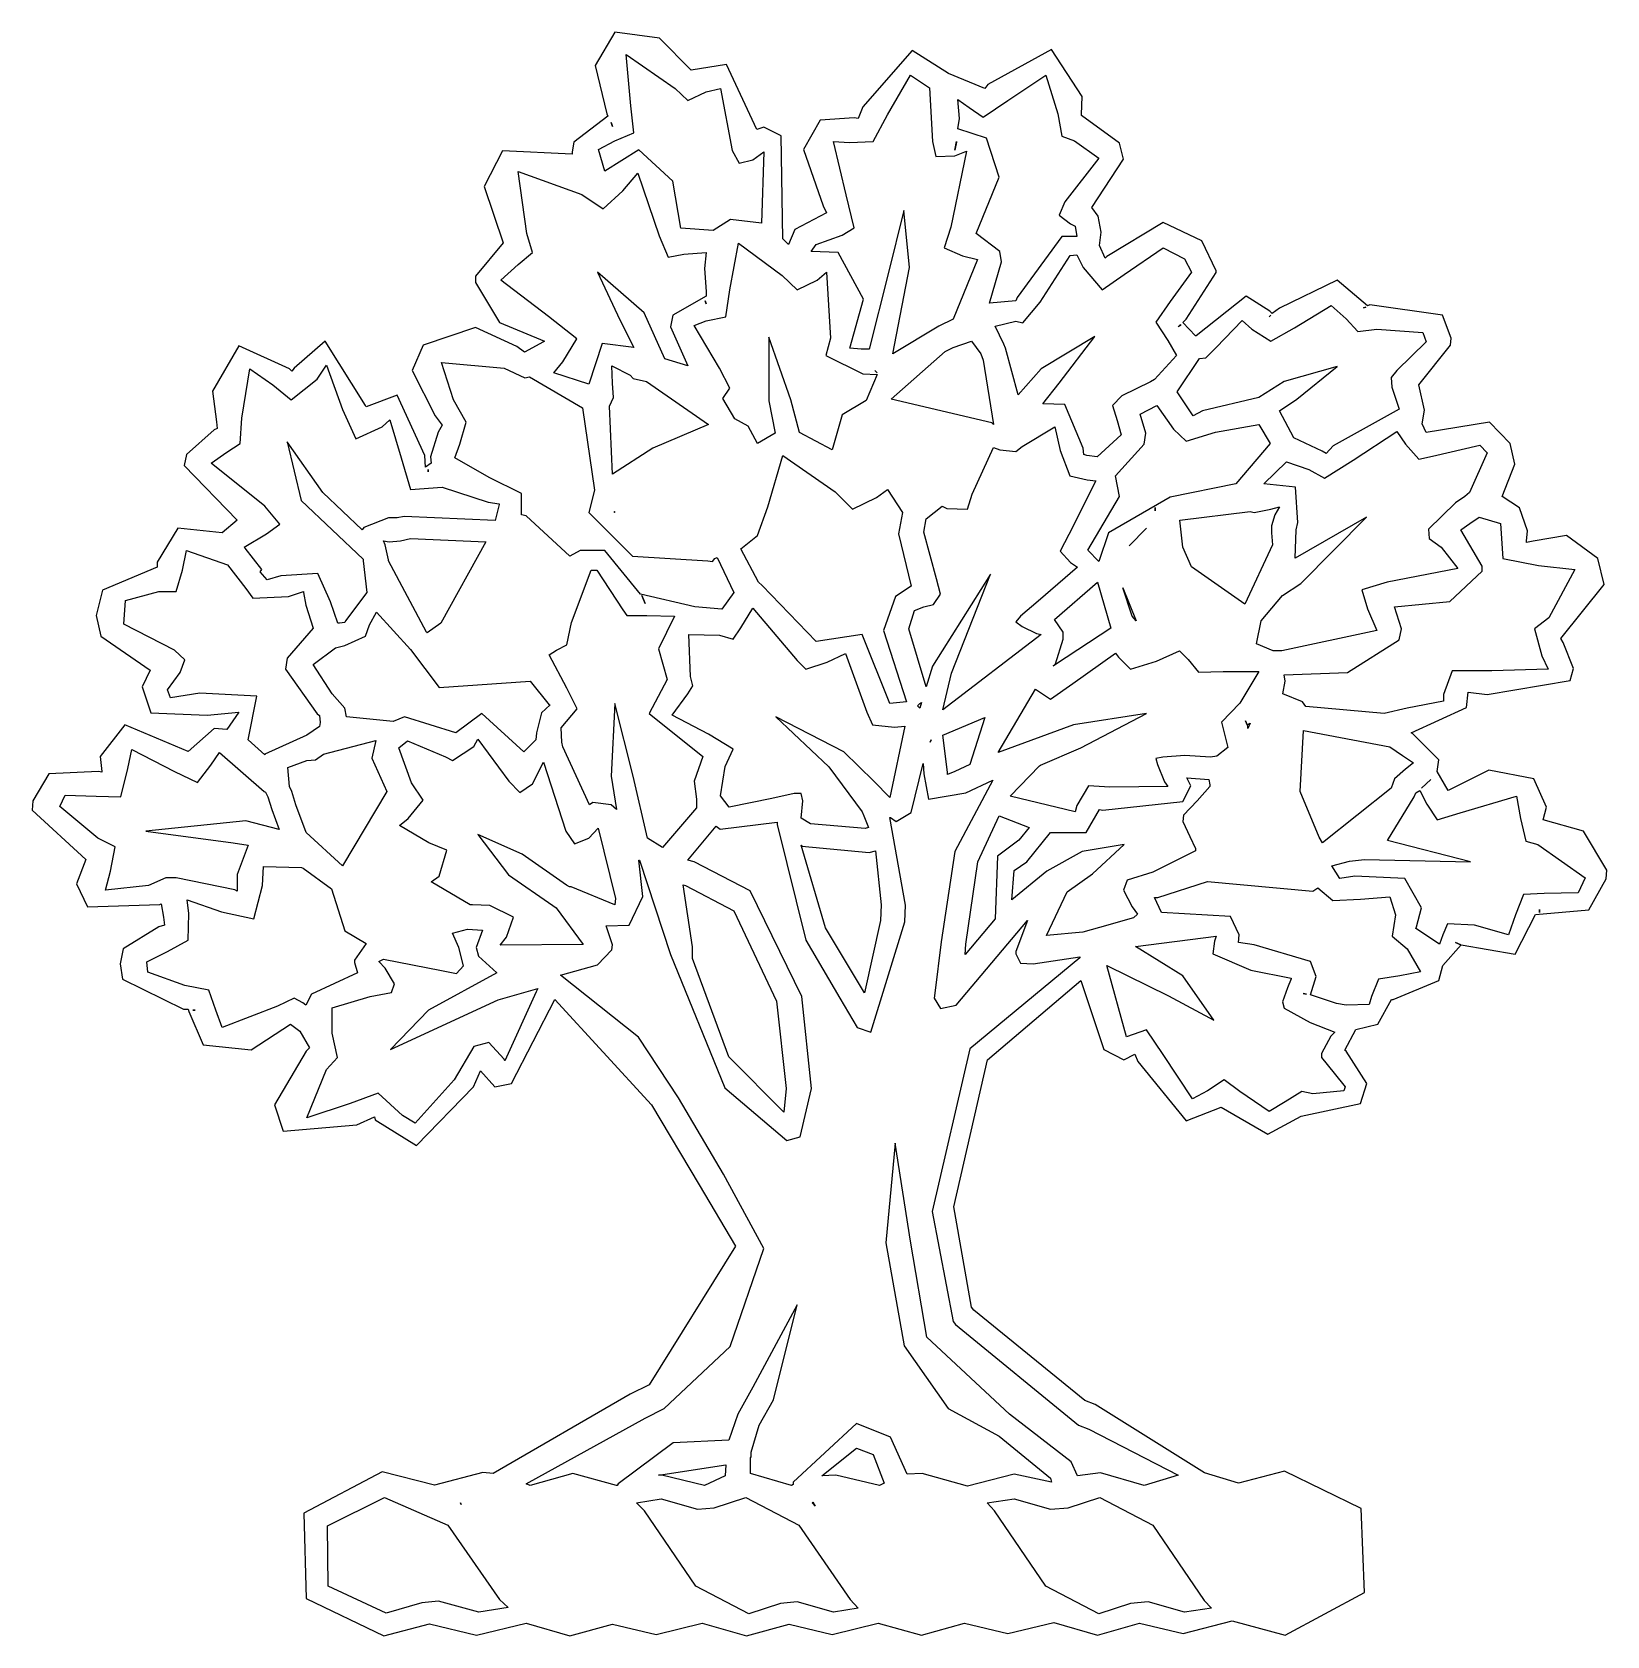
# Model space of a CAD drawing. Extents: x 0.2 to 81, y 0.5 to 18.6.
# Drawn here: x 1.06 to 6.76, y 12.76 to 18.56 of the extents above; entities that cross this region are included whole.
import ezdxf

# ---------------------------------------------------------------- set-up
doc = ezdxf.new("R2010")
doc.units = 0

msp = doc.modelspace()

# ---------------------------------------------------------------- linework, layer by layer
at = {"layer": 'Layer 1', "color": 7}
for points in [[(6.529379, 15.715196), (6.540756, 15.760969), (6.494983, 15.864156), (6.332662, 15.895311), (6.185421, 15.821294), (6.145205, 15.890085), (6.151026, 15.932948), (6.056569, 16.027404), (6.050749, 16.030314), (6.251303, 16.122125), (6.257123, 16.176629), (6.325915, 16.168162), (6.626746, 16.219756), (6.638123, 16.262618), (6.600817, 16.357074), (6.59235, 16.371362), (6.750041, 16.566359), (6.727023, 16.660816), (6.613814, 16.743895), (6.492073, 16.723786), (6.469054, 16.717965), (6.469054, 16.723786), (6.471965, 16.761092), (6.44339, 16.844172), (6.380419, 16.884388), (6.426192, 17.001863), (6.408994, 17.076475), (6.334382, 17.153734), (6.104988, 17.116427), (6.090701, 17.147913), (6.099167, 17.196596), (6.079059, 17.288406), (6.193623, 17.43181), (6.196534, 17.457475), (6.165048, 17.540554), (5.901259, 17.57786), (5.892793, 17.57495), (5.783784, 17.66676), (5.574499, 17.566483), (5.548835, 17.546375), (5.540368, 17.554841), (5.454379, 17.609346), (5.273933, 17.465942), (5.271023, 17.465942), (5.22525, 17.514625), (5.236627, 17.526002), (5.345635, 17.69507), (5.345635, 17.700891), (5.294041, 17.809899), (5.153548, 17.875781), (4.950083, 17.752485), (4.944263, 17.746664), (4.924154, 17.792437), (4.929975, 17.84112), (4.918598, 17.898535), (4.895579, 17.93002), (5.010144, 18.10491), (4.995856, 18.162324), (4.858273, 18.262601), (4.858273, 18.266041), (4.861183, 18.331922), (4.749529, 18.50099), (4.520136, 18.374784), (4.508759, 18.360497), (4.376997, 18.415001), (4.245234, 18.49808), (4.067434, 18.294616), (4.050237, 18.251753), (4.035949, 18.254664), (3.912653, 18.246197), (3.852593, 18.140099), (3.924295, 17.936635), (3.935672, 17.91097), (3.821108, 17.85091), (3.798089, 17.796406), (3.777981, 17.816514), (3.77216, 18.189047), (3.709189, 18.220532), (3.683525, 18.212066), (3.574516, 18.447015), (3.445664, 18.426907), (3.331695, 18.541934), (3.170498, 18.56449), (3.098796, 18.444105), (3.141659, 18.269216), (3.144569, 18.260749), (3.021273, 18.166293), (3.015452, 18.131897), (3.015452, 18.12343), (2.763305, 18.134807), (2.697424, 18.005955), (2.766215, 17.802491), (2.665938, 17.682106), (2.665938, 17.659087), (2.752259, 17.51403), (2.900888, 17.452712), (2.915175, 17.446892), (2.912265, 17.443981), (2.843474, 17.406675), (2.814899, 17.426783), (2.666269, 17.496269), (2.476761, 17.432604), (2.436809, 17.340265), (2.519888, 17.177017), (2.545553, 17.142621), (2.531266, 17.116957), (2.502691, 17.027792), (2.505601, 17.004773), (2.485493, 16.990486), (2.482582, 17.033613), (2.382305, 17.251365), (2.270651, 17.208502), (2.267741, 17.214323), (2.121691, 17.446362), (2.009772, 17.348996), (2.001306, 17.337619), (1.992575, 17.346085), (1.809219, 17.429165), (1.714498, 17.265917), (1.728785, 17.154263), (1.731696, 17.131244), (1.720319, 17.125423), (1.620042, 17.036523), (1.61131, 16.996307), (1.803398, 16.798663), (1.748894, 16.75289), (1.588556, 16.770088), (1.513944, 16.646793), (1.513944, 16.629595), (1.3163, 16.546516), (1.293282, 16.454705), (1.31048, 16.380093), (1.488279, 16.256797), (1.459704, 16.196737), (1.49119, 16.102281), (1.694654, 16.093814), (1.809219, 16.105191), (1.766356, 16.04222), (1.720583, 16.045131), (1.626127, 15.962052), (1.396734, 16.059418), (1.307834, 15.944854), (1.313655, 15.89035), (1.313655, 15.887439), (1.302278, 15.89035), (1.121832, 15.881883), (1.064417, 15.784517), (1.061507, 15.750121), (1.256505, 15.572321), (1.222109, 15.483421), (1.262325, 15.400342), (1.523204, 15.408809), (1.529025, 15.411719), (1.537492, 15.363036), (1.540402, 15.334461), (1.520294, 15.32864), (1.391442, 15.248471), (1.380065, 15.193967), (1.388532, 15.139463), (1.609194, 15.030455), (1.626392, 15.030455), (1.629302, 15.021988), (1.680896, 14.901603), (1.854661, 14.883049), (1.996279, 14.976216), (1.996279, 14.976216), (2.030675, 14.950551), (2.06507, 14.890491), (2.06507, 14.890491), (2.053693, 14.879114), (1.939129, 14.684116), (1.970614, 14.58966), (2.237049, 14.612679), (2.30002, 14.641253), (2.30002, 14.641253), (2.30293, 14.629876), (2.451891, 14.538066), (2.658265, 14.750262), (2.68393, 14.807676), (2.735524, 14.750262), (2.795584, 14.761639), (2.953275, 15.06538), (3.30279, 14.684116), (3.474769, 14.394662), (3.606531, 14.174), (3.294058, 13.672351), (3.225267, 13.637955), (2.729438, 13.351411), (2.692132, 13.354322), (2.517243, 13.308549), (2.328066, 13.357232), (2.044433, 13.208272), (2.052899, 12.89871), (2.333887, 12.764037), (2.500045, 12.8069), (2.669113, 12.766683), (2.849559, 12.809545), (3.00725, 12.763773), (3.162031, 12.806635), (3.319723, 12.769329), (3.485881, 12.809545), (3.646483, 12.763773), (3.801264, 12.806635), (3.956045, 12.769329), (4.122203, 12.809545), (4.279895, 12.766683), (4.434676, 12.809545), (4.592367, 12.772239), (4.758525, 12.812456), (4.916217, 12.766683), (5.068087, 12.809545), (5.225779, 12.772239), (5.403579, 12.818012), (5.595666, 12.766418), (5.882209, 12.921199), (5.870832, 13.224941), (5.592755, 13.359613), (5.426597, 13.316751), (5.303302, 13.354057), (4.90775, 13.600649), (4.870444, 13.614936), (4.469336, 13.941696), (4.460869, 13.953073), (4.397105, 14.315287), (4.518284, 14.847364), (4.856421, 15.133907), (4.9395, 14.88467), (5.011202, 14.847364), (5.051419, 14.867472), (5.062796, 14.841807), (5.237685, 14.626966), (5.363891, 14.675649), (5.53296, 14.578283), (5.653345, 14.644164), (5.868186, 14.689937), (5.891205, 14.761639), (5.816593, 14.879114), (5.810772, 14.882024), (5.850988, 14.956636), (5.931157, 14.976745), (5.97984, 15.065645), (5.985661, 15.065645), (6.151819, 15.134436), (6.166107, 15.18894), (6.231988, 15.263553), (6.231988, 15.263553), (6.426986, 15.229157), (6.501598, 15.372561), (6.501598, 15.372561), (6.693685, 15.389759), (6.756656, 15.501413), (6.759566, 15.532898), (6.674238, 15.674252), (6.529379, 15.715196), (6.529379, 15.715196)], [(3.110438, 18.139834), (3.170498, 18.17132), (3.23929, 18.199895), (3.227913, 18.297261), (3.210715, 18.483528), (3.388514, 18.360232), (3.434287, 18.31737), (3.500169, 18.348855), (3.551762, 18.360232), (3.594625, 18.136659), (3.620289, 18.090887), (3.668972, 18.102264), (3.709189, 18.130839), (3.700722, 17.87287), (3.589068, 17.887158), (3.526098, 17.846941), (3.408623, 17.855408), (3.379916, 18.025204), (3.256752, 18.139041), (3.133456, 18.061782), (3.110438, 18.139834), (3.110438, 18.139834)], [(3.898366, 17.795877), (3.992822, 17.830272), (4.035684, 17.855937), (4.00711, 17.976322), (3.961337, 18.168409), (4.018751, 18.165499), (4.104741, 18.168409), (4.156334, 18.265776), (4.239413, 18.40918), (4.308205, 18.363407), (4.319582, 18.168409), (4.330959, 18.113905), (4.399751, 18.116816), (4.442613, 18.134014), (4.385199, 17.858847), (4.36218, 17.784235), (4.428061, 17.75566), (4.482565, 17.741372), (4.393665, 17.526531), (4.342072, 17.500867), (4.175913, 17.40059), (4.235974, 17.713062), (4.215866, 17.919437), (4.158451, 17.690043), (4.089659, 17.417787), (4.061084, 17.417787), (4.020868, 17.420698), (4.020868, 17.420698), (4.069551, 17.598498), (3.977741, 17.767566), (3.880374, 17.770477), (3.898366, 17.795877), (3.898366, 17.795877)], [(4.451609, 18.291705), (4.503203, 18.257309), (4.592103, 18.31737), (4.729686, 18.40918), (4.772548, 18.268686), (4.786836, 18.188518), (4.832608, 18.17132), (4.921508, 18.108349), (4.798213, 17.950658), (4.778104, 17.901974), (4.818321, 17.870489), (4.835519, 17.862022), (4.84134, 17.824716), (4.786836, 17.824716), (4.626234, 17.604054), (4.620413, 17.592677), (4.525957, 17.58421), (4.568819, 17.73317), (4.562998, 17.770477), (4.477009, 17.836358), (4.560088, 18.039822), (4.514315, 18.180316), (4.411128, 18.214711), (4.416949, 18.252018), (4.411128, 18.320809), (4.451609, 18.291705), (4.451609, 18.291705)], [(3.156211, 18.237466), (3.162031, 18.223178), (3.156211, 18.237466), (3.156211, 18.237466), (3.156211, 18.237466)], [(4.405836, 18.168674), (4.405836, 18.165764), (4.400015, 18.137189), (4.405836, 18.168674), (4.405836, 18.168674)], [(2.757749, 17.667025), (2.820719, 17.724439), (2.872313, 17.767302), (2.852205, 17.836093), (2.820719, 18.059666), (3.050113, 17.976587), (3.127371, 17.924993), (3.199073, 17.990874), (3.253577, 18.053845), (3.330835, 17.827362), (3.362585, 17.750104), (3.42, 17.761481), (3.500169, 17.767302), (3.494348, 17.709887), (3.500169, 17.626808), (3.500169, 17.60961), (3.379783, 17.540819), (3.371317, 17.497956), (3.434287, 17.357463), (3.351208, 17.383127), (3.276596, 17.549285), (3.107527, 17.6956), (3.187696, 17.523621), (3.23929, 17.423344), (3.124725, 17.437631), (3.076042, 17.291581), (2.949836, 17.331798), (2.981321, 17.372015), (3.032915, 17.455094), (2.929728, 17.535262), (2.757749, 17.667025), (2.757749, 17.667025)], [(3.775335, 17.684223), (3.829839, 17.632629), (3.901541, 17.667025), (3.935937, 17.6956), (3.950224, 17.45774), (3.933026, 17.394769), (4.067699, 17.328888), (4.119293, 17.325977), (4.079076, 17.231521), (3.993087, 17.179927), (3.95578, 17.053721), (3.838306, 17.116692), (3.80682, 17.234167), (3.726652, 17.46065), (3.726652, 17.231256), (3.74967, 17.113782), (3.6867, 17.076475), (3.652304, 17.139446), (3.60362, 17.165111), (3.560758, 17.239723), (3.586423, 17.277029), (3.549116, 17.348731), (3.457306, 17.503512), (3.500169, 17.52071), (3.571871, 17.534998), (3.586158, 17.632364), (3.617643, 17.801433), (3.775335, 17.684223), (3.775335, 17.684223)], [(4.93315, 17.632629), (5.013319, 17.687133), (5.153812, 17.7845), (5.23107, 17.744283), (5.256735, 17.6956), (5.179477, 17.589502), (5.127883, 17.514889), (5.170746, 17.449008), (5.202231, 17.394504), (5.122062, 17.308515), (5.107775, 17.300048), (5.004587, 17.248454), (4.970192, 17.214059), (4.98739, 17.159554), (5.001677, 17.107961), (4.915688, 17.027792), (4.878381, 17.033613), (4.867004, 17.036523), (4.864094, 17.059542), (4.798213, 17.217234), (4.718044, 17.220144), (4.778104, 17.294756), (4.906956, 17.463825), (4.711959, 17.34635), (4.62888, 17.251894), (4.583107, 17.420962), (4.577286, 17.43525), (4.545801, 17.501131), (4.620413, 17.518329), (4.646077, 17.512508), (4.709048, 17.587121), (4.818056, 17.756189), (4.841075, 17.7591), (4.864094, 17.713327), (4.93315, 17.632629), (4.93315, 17.632629)], [(3.497258, 17.592412), (3.497258, 17.592412), (3.500169, 17.581035), (3.497258, 17.592412), (3.497258, 17.592412)], [(5.285575, 17.383392), (5.308593, 17.386302), (5.3459, 17.423608), (5.440356, 17.520975), (5.474751, 17.489489), (5.543543, 17.446627), (5.629532, 17.49531), (5.761295, 17.575479), (5.815799, 17.526796), (5.858661, 17.481023), (5.927453, 17.489489), (6.093611, 17.478112), (6.104988, 17.443717), (5.99889, 17.340529), (5.978782, 17.314865), (5.981692, 17.280469), (6.007357, 17.2003), (5.769497, 17.068538), (5.743832, 17.039963), (5.729545, 17.04843), (5.626357, 17.097113), (5.574764, 17.194479), (5.637735, 17.237342), (5.783784, 17.354817), (5.591697, 17.300313), (5.499887, 17.242898), (5.296422, 17.194215), (5.262027, 17.177017), (5.204612, 17.263006), (5.285575, 17.383392), (5.285575, 17.383392)], [(5.543543, 17.540819), (5.537722, 17.534998), (5.543543, 17.540819), (5.543543, 17.540819)], [(5.887501, 17.569658), (5.879034, 17.566748), (5.887501, 17.569658), (5.887501, 17.569658)], [(5.208052, 17.497956), (5.216518, 17.506423), (5.216518, 17.503512), (5.208052, 17.497956), (5.208052, 17.497956)], [(4.36562, 17.409056), (4.394194, 17.423344), (4.460076, 17.446362), (4.494471, 17.40059), (4.502938, 17.377571), (4.540244, 17.145532), (4.534423, 17.151352), (4.170357, 17.237342), (4.36562, 17.409056), (4.36562, 17.409056)], [(1.708942, 17.005038), (1.766356, 17.045255), (1.815039, 17.07674), (1.82086, 17.16855), (1.849435, 17.346085), (1.932514, 17.288671), (1.998395, 17.234167), (2.092852, 17.308779), (2.127247, 17.360373), (2.184662, 17.199771), (2.233345, 17.093938), (2.327801, 17.1368), (2.356376, 17.162465), (2.396593, 17.024882), (2.430989, 16.910317), (2.545553, 16.918784), (2.711711, 16.86428), (2.751928, 16.858459), (2.751928, 16.855549), (2.73764, 16.798134), (2.408234, 16.812951), (2.382305, 16.80713), (2.35082, 16.80713), (2.26192, 16.772734), (2.256364, 16.764267), (2.11296, 16.89894), (1.984108, 17.082296), (2.035702, 16.870365), (2.25901, 16.65817), (2.25901, 16.652349), (2.273297, 16.537784), (2.196039, 16.434597), (2.193128, 16.428776), (2.173285, 16.42613), (2.167464, 16.42613), (2.141535, 16.503389), (2.095762, 16.606576), (1.961089, 16.598109), (1.912406, 16.583822), (1.886477, 16.612397), (1.892298, 16.620863), (1.832237, 16.698386), (1.829327, 16.701297), (1.909496, 16.74998), (1.958179, 16.784376), (1.903675, 16.850257), (1.708942, 17.005038), (1.708942, 17.005038)], [(2.542907, 17.36884), (2.76939, 17.348731), (2.844003, 17.314336), (2.861201, 17.317246), (3.053288, 17.205592), (3.09615, 16.907407), (3.09615, 16.907407), (3.09615, 16.907407), (3.076042, 16.827238), (3.233733, 16.669547), (3.505989, 16.652349), (3.523187, 16.649438), (3.531654, 16.660816), (3.540121, 16.663726), (3.600181, 16.53752), (3.557318, 16.477459), (3.459952, 16.485926), (3.262308, 16.531699), (3.133456, 16.68939), (3.044557, 16.68939), (3.00725, 16.669282), (2.849559, 16.815332), (2.832361, 16.818242), (2.832361, 16.895501), (2.714886, 16.952915), (2.59159, 17.025146), (2.608788, 17.07383), (2.631807, 17.153998), (2.58577, 17.234167), (2.542907, 17.36884), (2.542907, 17.36884)], [(3.162031, 17.294492), (3.159121, 17.357463), (3.225002, 17.323067), (3.236379, 17.31169), (3.285063, 17.300313), (3.508635, 17.145532), (3.308081, 17.059542), (3.162031, 16.965086), (3.150654, 17.211677), (3.164942, 17.243163), (3.162031, 17.294492), (3.162031, 17.294492)], [(4.119028, 17.331798), (4.119028, 17.331798), (4.110561, 17.340265), (4.119028, 17.331798), (4.119028, 17.331798)], [(4.981833, 16.959265), (5.085021, 17.07383), (5.090842, 17.114046), (5.070733, 17.182838), (5.130794, 17.214323), (5.190854, 17.128334), (5.236627, 17.085471), (5.342725, 17.116957), (5.500416, 17.145532), (5.540633, 17.07674), (5.417337, 16.93069), (5.179477, 16.882007), (4.955904, 16.753155), (4.921508, 16.649968), (4.881292, 16.690184), (4.995856, 16.885182), (4.981833, 16.959265), (4.981833, 16.959265)], [(4.356888, 16.113658), (4.388374, 16.24542), (4.528867, 16.603666), (4.319582, 16.271349), (4.296563, 16.196737), (4.233593, 16.406022), (4.253701, 16.471903), (4.288097, 16.486191), (4.322492, 16.494657), (4.348157, 16.531964), (4.33387, 16.586468), (4.288097, 16.755536), (4.296563, 16.804219), (4.353978, 16.849992), (4.371176, 16.841526), (4.445788, 16.838615), (4.462986, 16.893119), (4.540509, 17.062188), (4.563528, 17.053721), (4.620942, 17.0479), (4.643961, 17.065098), (4.761436, 17.1368), (4.781544, 17.050811), (4.81594, 16.959001), (4.878911, 16.944713), (4.910396, 16.941803), (4.813029, 16.746805), (4.781544, 16.686745), (4.81885, 16.646528), (4.844515, 16.62933), (4.701111, 16.506034), (4.637875, 16.451795), (4.620678, 16.431687), (4.643696, 16.414489), (4.69529, 16.388824), (4.712488, 16.385914), (4.356888, 16.113658), (4.356888, 16.113658)], [(6.128007, 17.030703), (6.299986, 17.070919), (6.32565, 17.042344), (6.26268, 16.89894), (6.245482, 16.884653), (6.211086, 16.861634), (6.113719, 16.767178), (6.11663, 16.732782), (6.159492, 16.701297), (6.219553, 16.624038), (5.964495, 16.575355), (5.872684, 16.54678), (5.892793, 16.477989), (5.927188, 16.40073), (5.58323, 16.326118), (5.551745, 16.326118), (5.491685, 16.351783), (5.508883, 16.434862), (5.586141, 16.526672), (5.586141, 16.526672), (5.652022, 16.569534), (5.889882, 16.810305), (5.631914, 16.661345), (5.634824, 16.764532), (5.640645, 16.790197), (5.632178, 16.919049), (5.517614, 16.930426), (5.600693, 17.010594), (5.680862, 16.982019), (5.738276, 16.950534), (5.841463, 17.016415), (5.999155, 17.119602), (6.03064, 17.07383), (6.079324, 17.019325), (6.128007, 17.030703), (6.128007, 17.030703)], [(4.225126, 16.142233), (4.165066, 16.136412), (4.165066, 16.136412), (4.064789, 16.385649), (3.898631, 16.359985), (3.703633, 16.563449), (3.689345, 16.574826), (3.626375, 16.695211), (3.686435, 16.743895), (3.723741, 16.847082), (3.778245, 17.033348), (3.967422, 16.901586), (4.030393, 16.838615), (4.116382, 16.881478), (4.156599, 16.910053), (4.211103, 16.826974), (4.196816, 16.749715), (4.242588, 16.560539), (4.185174, 16.523232), (4.142311, 16.399937), (4.225126, 16.142233), (4.225126, 16.142233)], [(2.494224, 16.973553), (2.494224, 16.982019), (2.494224, 16.973553), (2.494224, 16.973553)], [(3.170498, 16.827238), (3.167588, 16.830149), (3.170498, 16.827238), (3.170498, 16.827238)], [(5.124973, 16.833059), (5.124973, 16.844436), (5.124973, 16.833059), (5.124973, 16.833059), (5.124973, 16.833059)], [(5.55783, 16.818772), (5.546453, 16.778555), (5.546453, 16.75289), (5.549364, 16.710028), (5.449087, 16.495187), (5.257, 16.629859), (5.225514, 16.701561), (5.214137, 16.798928), (5.468931, 16.830149), (5.483218, 16.827238), (5.543278, 16.838615), (5.574764, 16.847082), (5.55783, 16.818772), (5.55783, 16.818772)], [(5.030517, 16.706853), (5.030517, 16.706853), (5.093487, 16.769824), (5.030517, 16.706853), (5.030517, 16.706853)], [(6.377509, 16.732782), (6.383329, 16.66108), (6.512181, 16.635416), (6.643944, 16.621128), (6.549488, 16.446239), (6.497894, 16.406022), (6.523558, 16.308656), (6.546577, 16.259972), (6.343113, 16.254151), (6.199709, 16.254151), (6.168223, 16.168162), (6.168223, 16.145143), (6.036461, 16.119479), (5.953382, 16.09937), (5.669749, 16.125035), (5.658372, 16.142233), (5.58667, 16.170808), (5.595137, 16.216581), (5.592226, 16.239599), (5.821487, 16.247835), (6.007886, 16.365805), (6.016353, 16.406022), (5.990688, 16.486191), (6.191672, 16.50448), (6.308717, 16.615043), (6.308717, 16.632241), (6.231459, 16.764003), (6.262944, 16.787022), (6.29734, 16.81004), (6.374598, 16.787022), (6.377509, 16.732782), (6.377509, 16.732782)], [(2.539997, 16.42613), (2.491314, 16.391735), (2.488403, 16.394645), (2.35082, 16.652613), (2.35082, 16.655524), (2.339443, 16.709763), (2.333622, 16.724051), (2.35373, 16.72114), (2.393947, 16.724051), (2.431253, 16.732518), (2.703509, 16.72114), (2.539997, 16.42613), (2.539997, 16.42613)], [(1.668725, 16.173983), (1.562627, 16.156785), (1.55125, 16.18536), (1.597023, 16.248331), (1.614221, 16.294103), (1.576915, 16.328499), (1.393559, 16.422955), (1.399379, 16.509209), (1.519765, 16.540695), (1.582736, 16.540695), (1.605754, 16.618218), (1.620042, 16.689655), (1.769002, 16.638061), (1.834883, 16.552072), (1.860548, 16.517676), (1.989664, 16.523497), (2.044168, 16.540695), (2.044168, 16.537784), (2.052635, 16.492012), (2.078564, 16.408932), (1.984108, 16.299924), (1.978287, 16.259708), (2.092852, 16.099106), (2.101318, 16.093285), (2.104229, 16.06762), (2.101318, 16.053333), (2.055545, 16.021848), (1.903675, 15.953056), (1.903675, 15.950146), (1.843614, 16.00465), (1.8751, 16.162341), (1.668725, 16.173983), (1.668725, 16.173983)], [(3.465773, 15.789808), (3.465773, 15.786898), (3.465773, 15.758323), (3.342477, 15.614919), (3.287973, 15.649315), (3.236379, 15.872887), (3.170498, 16.136677), (3.156211, 15.872887), (3.176319, 15.752502), (3.156211, 15.7697), (3.090329, 15.778167), (3.078952, 15.7697), (2.981586, 15.978985), (2.978675, 15.996183), (2.975765, 16.047777), (3.03318, 16.116568), (2.995873, 16.191181), (2.932903, 16.311566), (2.958567, 16.328764), (2.995873, 16.348872), (3.013071, 16.429041), (3.084773, 16.618218), (3.104882, 16.618218), (3.199338, 16.474814), (3.213625, 16.454705), (3.285327, 16.454705), (3.385604, 16.451795), (3.32819, 16.33432), (3.359675, 16.222666), (3.293794, 16.09937), (3.488791, 15.944589), (3.457306, 15.855689), (3.465773, 15.789808), (3.465773, 15.789808)], [(4.792656, 16.394645), (4.761171, 16.440418), (4.915952, 16.575091), (4.964635, 16.408932), (4.764081, 16.27717), (4.755615, 16.271349), (4.764081, 16.279816), (4.792656, 16.368716), (4.792656, 16.394645), (4.792656, 16.394645)], [(5.056181, 16.434597), (5.041894, 16.451795), (5.007498, 16.554982), (5.056181, 16.434597), (5.056181, 16.434597)], [(3.267865, 16.526407), (3.267865, 16.526407), (3.279242, 16.497832), (3.267865, 16.526407), (3.267865, 16.526407)], [(4.165066, 15.795629), (4.107651, 15.855689), (3.998643, 15.961787), (3.752052, 16.087993), (3.944139, 15.907548), (4.064524, 15.7443), (4.070345, 15.730013), (4.087543, 15.68715), (4.076166, 15.68424), (3.878522, 15.701438), (3.844126, 15.721546), (3.849947, 15.784517), (3.844126, 15.810181), (3.818462, 15.810181), (3.738293, 15.792983), (3.583512, 15.761498), (3.552027, 15.801715), (3.569225, 15.907812), (3.5978, 15.970783), (3.5089, 16.025287), (3.377137, 16.094079), (3.434552, 16.171337), (3.45175, 16.199912), (3.443283, 16.234308), (3.437462, 16.386178), (3.549116, 16.383268), (3.5978, 16.36898), (3.626375, 16.409197), (3.669237, 16.480899), (3.829839, 16.291722), (3.861324, 16.260237), (3.938583, 16.285901), (4.004464, 16.317387), (4.081722, 16.105191), (4.10183, 16.059418), (4.181999, 16.050952), (4.219305, 16.053862), (4.165066, 15.795629), (4.165066, 15.795629)], [(2.883955, 16.00465), (2.841092, 15.961787), (2.689222, 16.09937), (2.594765, 16.030579), (2.408499, 16.087993), (2.368282, 16.070795), (2.199214, 16.087993), (2.193393, 16.119479), (2.14762, 16.171072), (2.078829, 16.27717), (2.158997, 16.337231), (2.158997, 16.337231), (2.193393, 16.345697), (2.268005, 16.380093), (2.282293, 16.42031), (2.307958, 16.466082), (2.431253, 16.33141), (2.534441, 16.193827), (2.864111, 16.216845), (2.932903, 16.130856), (2.935813, 16.130856), (2.904328, 16.102281), (2.88713, 16.030579), (2.883955, 16.00465), (2.883955, 16.00465)], [(5.133704, 15.916014), (5.159369, 15.853044), (5.170746, 15.835846), (4.96146, 15.832935), (4.884202, 15.838756), (4.84134, 15.767054), (4.835519, 15.744035), (4.600569, 15.80145), (4.706667, 15.910458), (4.709577, 15.913369), (4.855627, 15.976339), (5.093487, 16.099635), (4.829698, 16.059418), (4.557442, 15.959141), (4.692115, 16.188535), (4.746619, 16.151229), (4.826788, 16.208643), (4.981569, 16.317651), (4.992946, 16.303364), (5.035808, 16.260501), (5.130264, 16.289076), (5.213343, 16.326383), (5.244829, 16.294897), (5.282135, 16.249124), (5.371035, 16.252035), (5.499887, 16.252035), (5.431095, 16.13747), (5.365214, 16.068679), (5.379502, 16.011264), (5.387968, 15.976868), (5.347752, 15.945383), (5.324733, 15.942473), (5.232923, 15.948293), (5.152754, 15.942473), (5.127089, 15.936652), (5.133704, 15.916014), (5.133704, 15.916014)], [(4.265343, 16.127945), (4.273809, 16.136412), (4.27963, 16.139322), (4.273809, 16.119214), (4.265343, 16.127945), (4.265343, 16.127945)], [(4.508759, 16.085083), (4.454255, 15.916014), (4.399751, 15.89035), (4.374086, 15.878973), (4.374086, 15.887439), (4.356888, 16.022112), (4.508759, 16.085083), (4.508759, 16.085083)], [(5.451733, 16.073441), (5.457554, 16.059154), (5.457554, 16.059154), (5.451733, 16.073441), (5.451733, 16.073441)], [(5.460464, 16.053598), (5.457554, 16.059418), (5.468931, 16.065239), (5.468931, 16.065239), (5.460464, 16.045131), (5.460464, 16.053598), (5.460464, 16.053598)], [(6.05948, 15.921571), (6.030905, 15.898552), (5.990688, 15.864156), (5.979311, 15.82976), (5.730074, 15.632117), (5.718697, 15.652225), (5.649905, 15.818383), (5.661282, 16.039045), (5.973755, 15.978985), (6.019528, 15.9475), (6.05948, 15.921571), (6.05948, 15.921571)], [(1.545429, 15.506175), (1.482459, 15.4776), (1.327677, 15.460402), (1.344875, 15.529194), (1.362073, 15.618094), (1.299103, 15.649315), (1.161519, 15.763879), (1.181628, 15.804096), (1.293282, 15.801185), (1.382182, 15.798275), (1.407846, 15.901462), (1.422134, 15.970254), (1.576915, 15.890085), (1.659994, 15.849869), (1.708677, 15.912839), (1.740162, 15.958612), (1.900764, 15.818119), (1.906585, 15.815208), (1.915052, 15.79801), (1.929339, 15.752237), (1.955004, 15.680535), (1.834619, 15.712021), (1.473463, 15.674715), (1.788846, 15.631852), (1.84335, 15.623386), (1.803133, 15.517288), (1.803133, 15.479982), (1.803133, 15.456963), (1.794666, 15.462784), (1.582471, 15.505646), (1.545429, 15.506175), (1.545429, 15.506175)], [(2.015593, 15.7697), (2.001306, 15.818383), (1.992839, 15.835581), (1.987018, 15.904373), (2.05581, 15.930037), (2.087295, 15.932948), (2.11587, 15.953056), (2.305047, 16.001739), (2.29076, 15.938769), (2.345264, 15.818383), (2.184662, 15.549038), (2.052899, 15.669423), (2.015593, 15.7697), (2.015593, 15.7697)], [(2.754838, 15.262494), (2.777857, 15.291069), (2.803521, 15.362771), (2.717532, 15.405634), (2.654561, 15.408544), (2.654561, 15.408544), (2.646095, 15.408544), (2.505601, 15.491623), (2.534176, 15.511732), (2.562751, 15.606188), (2.49687, 15.631852), (2.390772, 15.694823), (2.422257, 15.720488), (2.476761, 15.786369), (2.433899, 15.849339), (2.388126, 15.975546), (2.419612, 16.00121), (2.557195, 15.943796), (2.582859, 15.929508), (2.660117, 15.981102), (2.674405, 16.006766), (2.786059, 15.854896), (2.826276, 15.814679), (2.872048, 15.846164), (2.912265, 15.923423), (2.992434, 15.674186), (3.023919, 15.628413), (3.075513, 15.648521), (3.109909, 15.685827), (3.172879, 15.430769), (3.169969, 15.40775), (3.012277, 15.473632), (3.006457, 15.473632), (2.99508, 15.479452), (2.834478, 15.591106), (2.673876, 15.662808), (2.78553, 15.516759), (2.946132, 15.405105), (2.957509, 15.396638), (3.054875, 15.264876), (2.754838, 15.262494), (2.754838, 15.262494)], [(4.314026, 16.00465), (4.314026, 16.00465), (4.311115, 15.996183), (4.314026, 16.00465), (4.314026, 16.00465)], [(4.454519, 14.887051), (4.318028, 14.298486), (4.394459, 13.901215), (4.402926, 13.889838), (4.847161, 13.525772), (4.884467, 13.511484), (5.208316, 13.345326), (5.085021, 13.30802), (4.927329, 13.353793), (4.84425, 13.342416), (4.821231, 13.394009), (4.597659, 13.565988), (4.299474, 13.844065), (4.239413, 14.190933), (4.184909, 14.546268), (4.150514, 14.185112), (4.216395, 13.81258), (4.376567, 13.585799), (4.560353, 13.48582), (4.746619, 13.333949), (4.749529, 13.319661), (4.614857, 13.348236), (4.445788, 13.305374), (4.28254, 13.351147), (4.228036, 13.348236), (4.167976, 13.482909), (4.04468, 13.531592), (3.815287, 13.319397), (3.815287, 13.31093), (3.809466, 13.30802), (3.660506, 13.350882), (3.660506, 13.408297), (3.663416, 13.411207), (3.663416, 13.428405), (3.691991, 13.525772), (3.743585, 13.617582), (3.829574, 13.96154), (3.668972, 13.663355), (3.614468, 13.565988), (3.582983, 13.471532), (3.381338, 13.462536), (3.181875, 13.313841), (3.178965, 13.30802), (3.176054, 13.30802), (3.018363, 13.350882), (2.863582, 13.30802), (2.849294, 13.313841), (3.279242, 13.551701), (3.348033, 13.586096), (3.587745, 13.809967), (3.709189, 14.165004), (3.563139, 14.43435), (3.399892, 14.709516), (3.256223, 14.929451), (2.972855, 15.153751), (3.107527, 15.191057), (3.159121, 15.245561), (3.162031, 15.262759), (3.139013, 15.331551), (3.222092, 15.334461), (3.270775, 15.437648), (3.256488, 15.569411), (3.259398, 15.569411), (3.371052, 15.228363), (3.567769, 14.746524), (3.792268, 14.554999), (3.840951, 14.569287), (3.881168, 14.744176), (3.846772, 15.076493), (3.659447, 15.458749), (3.457041, 15.56359), (3.434023, 15.569411), (3.53721, 15.692706), (3.551498, 15.681329), (3.757872, 15.706994), (3.757872, 15.698527), (3.86106, 15.280221), (3.984355, 15.070936), (4.047326, 14.964838), (4.096009, 14.947641), (4.219305, 15.346103), (4.222216, 15.406163), (4.164801, 15.724192), (4.167711, 15.724192), (4.18782, 15.709904), (4.242324, 15.74139), (4.285186, 15.919189), (4.288097, 15.881883), (4.305295, 15.790073), (4.439967, 15.813092), (4.537334, 15.858864), (4.399751, 15.600896), (4.351067, 15.274136), (4.328049, 15.08787), (4.325138, 15.070672), (4.348157, 15.033365), (4.405572, 15.044743), (4.66354, 15.351394), (4.620678, 15.23974), (4.620678, 15.231274), (4.637875, 15.196878), (4.683648, 15.193967), (4.852717, 15.219632), (4.852717, 15.219632), (4.852717, 15.216721), (4.454519, 14.887051), (4.454519, 14.887051)], [(4.732332, 15.29689), (4.806944, 15.454582), (4.898754, 15.520463), (5.013319, 15.626561), (4.861448, 15.600896), (4.732596, 15.529194), (4.60639, 15.426007), (4.614857, 15.532104), (4.66063, 15.56359), (4.746619, 15.669688), (4.875471, 15.669688), (4.924154, 15.752767), (4.935531, 15.749856), (5.224985, 15.781342), (5.25356, 15.838756), (5.239273, 15.867331), (5.319441, 15.86151), (5.322352, 15.841402), (5.322352, 15.835581), (5.276579, 15.783987), (5.227895, 15.732394), (5.224985, 15.709375), (5.25065, 15.654871), (5.270758, 15.612008), (5.270758, 15.603542), (5.115977, 15.526284), (5.024167, 15.497709), (5.009879, 15.460402), (5.041364, 15.400342), (5.061473, 15.374678), (5.047185, 15.36039), (4.92389, 15.325994), (4.863829, 15.308796), (4.732332, 15.29689), (4.732332, 15.29689)], [(6.122451, 15.86151), (6.088055, 15.830025), (6.122451, 15.86151), (6.122451, 15.86151)], [(6.68125, 15.506175), (6.655585, 15.451671), (6.53229, 15.448761), (6.457677, 15.44585), (6.429102, 15.371238), (6.403438, 15.299536), (6.280142, 15.333932), (6.182776, 15.339753), (6.165578, 15.299536), (6.154201, 15.26514), (6.068211, 15.322555), (6.071122, 15.328376), (6.088319, 15.397167), (6.028259, 15.503265), (5.847813, 15.511732), (5.793309, 15.503265), (5.764734, 15.549038), (5.827705, 15.566236), (5.882209, 15.572056), (6.266119, 15.56359), (5.965288, 15.640848), (6.062655, 15.79854), (6.068476, 15.812827), (6.082763, 15.821294), (6.108428, 15.77261), (6.145734, 15.715196), (6.228813, 15.74086), (6.432277, 15.800921), (6.446565, 15.720752), (6.466673, 15.637673), (6.509536, 15.626296), (6.68125, 15.506175), (6.68125, 15.506175)], [(4.546065, 15.357215), (4.437057, 15.228363), (4.439967, 15.265669), (4.48283, 15.563854), (4.560088, 15.730013), (4.669096, 15.68715), (4.63179, 15.641377), (4.554532, 15.583963), (4.546065, 15.357215), (4.546065, 15.357215)], [(4.113472, 15.603542), (4.13358, 15.408544), (4.13067, 15.35113), (4.073255, 15.090251), (3.932762, 15.325201), (3.843862, 15.623386), (3.846772, 15.620475), (4.090453, 15.597456), (4.113472, 15.603542), (4.113472, 15.603542)], [(2.072743, 15.084695), (2.052635, 15.044478), (2.041258, 15.052945), (2.009772, 15.070143), (1.949712, 15.041568), (1.749158, 14.964309), (1.726139, 15.02728), (1.700475, 15.098982), (1.614485, 15.11618), (1.479813, 15.164863), (1.476902, 15.202169), (1.551515, 15.239476), (1.626127, 15.279692), (1.629038, 15.377059), (1.623217, 15.425742), (1.746512, 15.38288), (1.863987, 15.357215), (1.895473, 15.4776), (1.898383, 15.546392), (2.035966, 15.543482), (2.041787, 15.540571), (2.144974, 15.465959), (2.193658, 15.314088), (2.270916, 15.268315), (2.228053, 15.208255), (2.228053, 15.199788), (2.239431, 15.162482), (2.072743, 15.084695), (2.072743, 15.084695)], [(6.085144, 15.165128), (6.010532, 15.15084), (5.933274, 15.139463), (5.907609, 15.076493), (5.899143, 15.047918), (5.816064, 15.045007), (5.781668, 15.050828), (5.712876, 15.073847), (5.687212, 15.082313), (5.70732, 15.148194), (5.687212, 15.202699), (5.483747, 15.262759), (5.426333, 15.271226), (5.429243, 15.299801), (5.397758, 15.365682), (5.148521, 15.379969), (5.122856, 15.434473), (5.134233, 15.434473), (5.314679, 15.491888), (5.695943, 15.457492), (5.713141, 15.468869), (5.767645, 15.423096), (5.867922, 15.428917), (5.97402, 15.437384), (5.994128, 15.371503), (5.982751, 15.294244), (6.037255, 15.248471), (6.085144, 15.165128), (6.085144, 15.165128)], [(3.417089, 15.480246), (3.425556, 15.477336), (3.601107, 15.386451), (3.755227, 15.05903), (3.789622, 14.743647), (3.781156, 14.657658), (3.582983, 14.858212), (3.451485, 15.213546), (3.451485, 15.256409), (3.417089, 15.480246), (3.417089, 15.480246)], [(6.515092, 15.379969), (6.515092, 15.379969), (6.515092, 15.391346), (6.515092, 15.385525), (6.515092, 15.379969), (6.515092, 15.379969)], [(2.772036, 14.844189), (2.769126, 14.850009), (2.714622, 14.91007), (2.660117, 14.895782), (2.588415, 14.775397), (2.447922, 14.617706), (2.402149, 14.646281), (2.313249, 14.726449), (2.212972, 14.689143), (2.055281, 14.637549), (2.126983, 14.812439), (2.167199, 14.855301), (2.147091, 14.944201), (2.147091, 15.036011), (2.284674, 15.076228), (2.361932, 15.090515), (2.37331, 15.122001), (2.338914, 15.179415), (2.315895, 15.202434), (2.333093, 15.210901), (2.542378, 15.170684), (2.596882, 15.159307), (2.622547, 15.187882), (2.605349, 15.253763), (2.58233, 15.305357), (2.636834, 15.319644), (2.691338, 15.316734), (2.66832, 15.253763), (2.676786, 15.222278), (2.742667, 15.162217), (2.496076, 15.027545), (2.358493, 14.884141), (2.748224, 15.064586), (2.891628, 15.104803), (2.885807, 15.093426), (2.772036, 14.844189), (2.772036, 14.844189)], [(5.807068, 14.73518), (5.695414, 14.723803), (5.655197, 14.73227), (5.595137, 14.694964), (5.537722, 14.660568), (5.431624, 14.73227), (5.37421, 14.775132), (5.31415, 14.734916), (5.259645, 14.706341), (5.153548, 14.866943), (5.093487, 14.955843), (5.021785, 14.930178), (4.950083, 15.188147), (5.173656, 15.079138), (5.336904, 14.990238), (5.22525, 15.15084), (5.053271, 15.256938), (5.345635, 15.294244), (5.339814, 15.277046), (5.333993, 15.231274), (5.471576, 15.171213), (5.617626, 15.142638), (5.617626, 15.139728), (5.603339, 15.108242), (5.586141, 15.056649), (5.591962, 15.03363), (5.686418, 14.982036), (5.775318, 14.947641), (5.76103, 14.933353), (5.726634, 14.870382), (5.726634, 14.856095), (5.772407, 14.79868), (5.812624, 14.749997), (5.807068, 14.73518), (5.807068, 14.73518)], [(6.211351, 15.271226), (6.231459, 15.262759), (6.211351, 15.271226), (6.211351, 15.271226)], [(5.661018, 15.087605), (5.672395, 15.084695), (5.672395, 15.084695), (5.661018, 15.087605), (5.661018, 15.087605)], [(1.64306, 15.027545), (1.651527, 15.027545), (1.64306, 15.027545), (1.64306, 15.027545)], [(4.127759, 13.30802), (3.970068, 13.345326), (3.918474, 13.342416), (4.04468, 13.442692), (4.104741, 13.419674), (4.144957, 13.316486), (4.127759, 13.30802), (4.127759, 13.30802)], [(3.56896, 13.342416), (3.494348, 13.30802), (3.339567, 13.345326), (3.32819, 13.345326), (3.571871, 13.382632), (3.56896, 13.342416), (3.56896, 13.342416)], [(2.67758, 12.849497), (2.53153, 12.889714), (2.471205, 12.883893), (2.342353, 12.846587), (2.133068, 12.943954), (2.130158, 13.161705), (2.336532, 13.264893), (2.565926, 13.164616), (2.752192, 12.89527), (2.783678, 12.866695), (2.67758, 12.849497), (2.67758, 12.849497)], [(2.611699, 13.244784), (2.614609, 13.238964), (2.611699, 13.244784), (2.611699, 13.244784), (2.611699, 13.244784)], [(3.961601, 12.849497), (3.829839, 12.886804), (3.769779, 12.880983), (3.655214, 12.843677), (3.463127, 12.943954), (3.27686, 13.216209), (3.248285, 13.244784), (3.337185, 13.259072), (3.468948, 13.221766), (3.529008, 13.227587), (3.643572, 13.264893), (3.83566, 13.164616), (4.021926, 12.89527), (4.050501, 12.863785), (3.961601, 12.849497), (3.961601, 12.849497)], [(3.886989, 13.247695), (3.895456, 13.233407), (3.884078, 13.244784), (3.886989, 13.247695), (3.886989, 13.247695)], [(5.23107, 12.849497), (5.099308, 12.886804), (5.036337, 12.880983), (4.921773, 12.843677), (4.729686, 12.943954), (4.543419, 13.216209), (4.517755, 13.244784), (4.615121, 13.259072), (4.746884, 13.221766), (4.809854, 13.227587), (4.924419, 13.264893), (5.116506, 13.164616), (5.302772, 12.89236), (5.328437, 12.863785), (5.23107, 12.849497), (5.23107, 12.849497)]]:
    msp.add_lwpolyline(points, dxfattribs=at)

doc.saveas('drawing.dxf')
